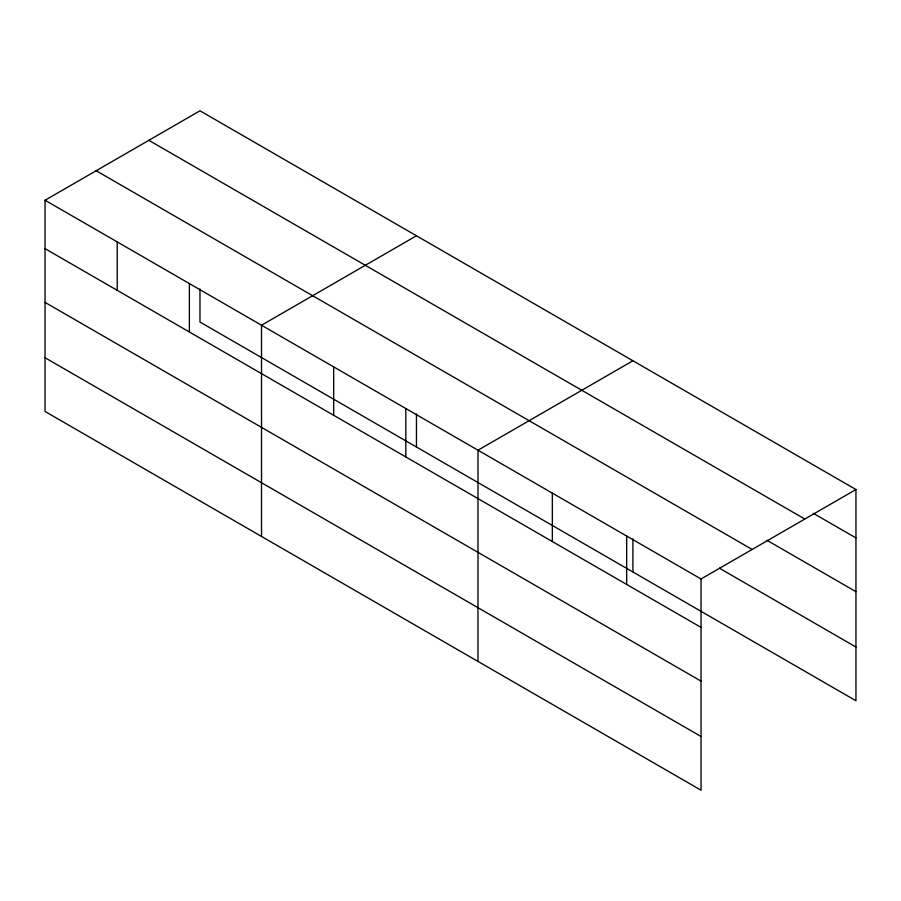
<?xml version="1.0" encoding="UTF-8"?>
<svg xmlns="http://www.w3.org/2000/svg" width="901" height="901" viewBox="0 0 901 901"><rect width="100%" height="100%" fill="white"/><g stroke="black" fill="none" stroke-linecap="round" stroke-linejoin="round"><path stroke-width="1.35" d="M199.977 288.962L199.977 322.029L855.95 700.753L855.95 489.525L199.977 110.8L45.05 200.247L45.05 411.475L701.023 790.2L701.023 578.971L45.05 200.247M416.453 235.78L261.515 325.227L261.515 536.455M632.919 360.76L477.992 450.207L477.992 661.435M701.023 578.971L855.95 489.525M813.299 513.311L855.95 537.931M148.856 140.319L804.818 519.044M766.976 540.296L855.95 591.664M96.182 170.739L752.144 549.452M719.448 568.216L855.95 647.019M45.05 248.665L701.023 627.378M45.05 302.387L701.023 681.111M45.05 357.742L701.023 736.466M632.919 538.922L632.919 571.977M626.679 536.05L626.679 584.456M552.336 493.129L552.336 541.535M416.453 413.942L416.453 447.009M405.833 408.547L405.833 456.953M333.674 366.887L333.674 415.293M189.368 283.567L189.368 331.985M117.209 241.907L117.209 290.325"/></g></svg>
